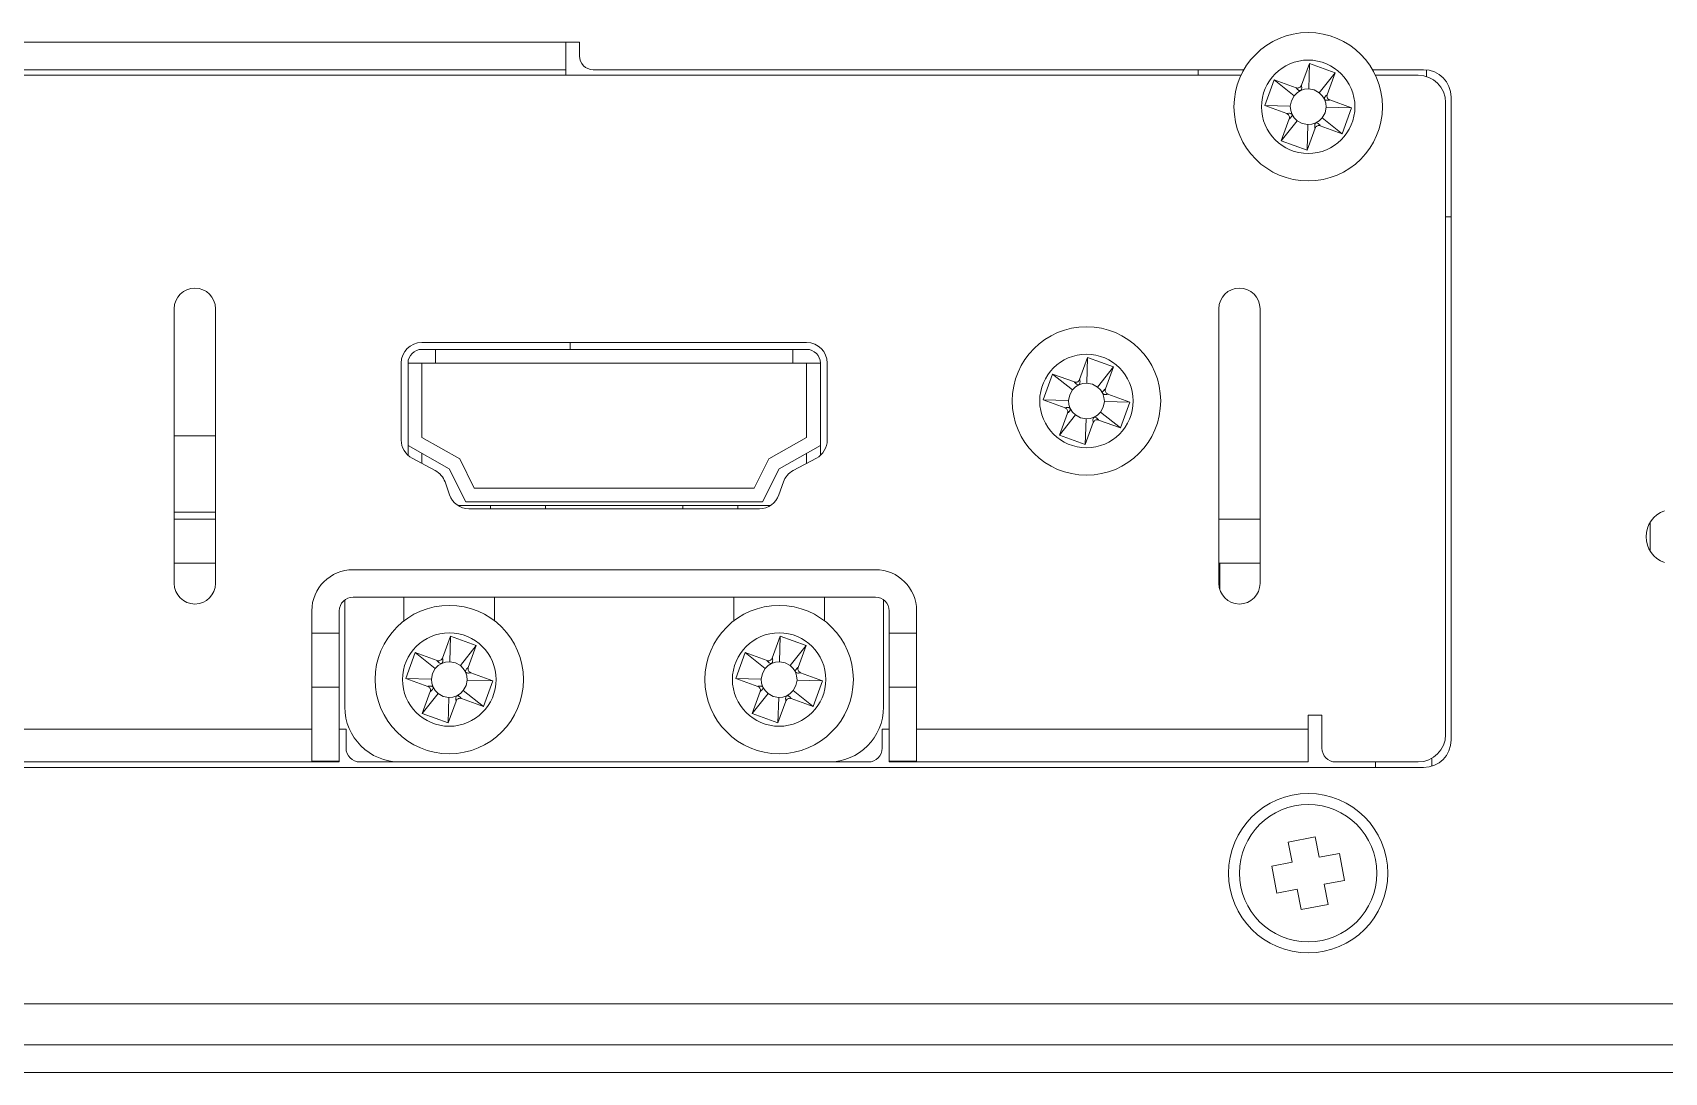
# Model space of a CAD drawing. Header units: millimetres. Extents: x 5 to 589, y 5 to 415.
# Drawn here: x 122.92 to 152.6, y 325.7 to 344.62 of the extents above; entities that cross this region are included whole.
import ezdxf

# ---------------------------------------------------------------- set-up
doc = ezdxf.new("R2010")
doc.units = ezdxf.units.MM

msp = doc.modelspace()

# ---------------------------------------------------------------- linework, layer by layer
at = {"color": 7, "linetype": 'Continuous', "lineweight": 15}
for p, q in [((132.6184, 344.449), (105.6184, 344.449)), ((132.8684, 344.449), (132.6184, 344.449)), ((132.6184, 344.449), (132.6184, 343.949)), ((132.8684, 344.199), (132.8684, 344.449)), ((146.1445, 344.0643), (145.9993, 343.6647)), ((146.1321, 343.5989), (146.1445, 344.0643)), ((146.6144, 343.8936), (146.1445, 344.0643)), ((93.2484, 343.849), (144.902, 343.849)), ((132.6184, 343.949), (105.6184, 343.949)), ((132.6184, 343.949), (132.6184, 343.849)), ((144.9543, 343.949), (133.1184, 343.949)), ((144.1234, 343.949), (144.1234, 343.849)), ((145.5038, 343.765), (145.3331, 343.295)), ((145.9034, 343.6199), (145.5038, 343.765)), ((145.8687, 343.4758), (145.5038, 343.765)), ((146.3253, 343.5287), (146.6144, 343.8936)), ((146.4693, 343.494), (146.6144, 343.8936)), ((148.2234, 343.949), (147.2926, 343.949)), ((147.3449, 343.849), (148.1234, 343.849)), ((146.9137, 343.253), (146.5141, 343.3981)), ((148.7234, 331.749), (148.7234, 343.449)), ((145.7986, 343.2826), (145.3331, 343.295)), ((145.3331, 343.295), (145.7328, 343.1499)), ((146.4483, 343.2653), (146.9137, 343.253)), ((146.7431, 342.783), (146.9137, 343.253)), ((148.6234, 343.349), (148.6234, 331.849)), ((145.7776, 343.054), (145.6324, 342.6544)), ((145.9216, 343.0193), (145.6324, 342.6544)), ((146.1148, 342.9491), (146.1024, 342.4837)), ((146.1024, 342.4837), (146.2475, 342.8833)), ((146.3435, 342.9281), (146.7431, 342.783)), ((146.3782, 343.0721), (146.7431, 342.783)), ((145.6324, 342.6544), (146.1024, 342.4837)), ((148.7234, 341.274), (148.6234, 341.274)), ((125.4984, 339.599), (125.4984, 334.599)), ((126.2484, 334.599), (126.2484, 339.599)), ((144.4984, 339.599), (144.4984, 334.599)), ((145.2484, 334.599), (145.2484, 339.599)), ((137.0009, 338.984), (130.0009, 338.984)), ((132.7009, 338.859), (132.7009, 338.984)), ((130.0009, 338.859), (130.2509, 338.859)), ((130.2509, 338.859), (130.2509, 338.609)), ((130.2509, 338.859), (136.7509, 338.859)), ((136.7509, 338.859), (136.7509, 338.609)), ((136.7509, 338.859), (137.0009, 338.859)), ((142.112, 338.7093), (141.9668, 338.3097)), ((142.0996, 338.2439), (142.112, 338.7093)), ((142.5819, 338.5386), (142.112, 338.7093)), ((129.6259, 338.609), (129.6259, 337.209)), ((130.0009, 338.609), (129.7509, 338.609)), ((129.7509, 338.609), (129.7509, 337.109)), ((130.2509, 338.609), (130.0009, 338.609)), ((130.0009, 338.609), (130.0009, 337.2547)), ((136.7509, 338.609), (130.2509, 338.609)), ((137.0009, 338.609), (136.7509, 338.609)), ((137.2509, 338.609), (137.0009, 338.609)), ((137.0009, 337.2547), (137.0009, 338.609)), ((137.2509, 337.109), (137.2509, 338.609)), ((137.3759, 337.209), (137.3759, 338.609)), ((141.4713, 338.41), (141.3006, 337.94)), ((141.8362, 338.1208), (141.4713, 338.41)), ((141.8709, 338.2649), (141.4713, 338.41)), ((142.2928, 338.1737), (142.5819, 338.5386)), ((142.4368, 338.139), (142.5819, 338.5386)), ((141.7661, 337.9276), (141.3006, 337.94)), ((141.3006, 337.94), (141.7003, 337.7949)), ((142.4158, 337.9103), (142.8812, 337.898)), ((142.8812, 337.898), (142.4816, 338.0431)), ((142.7106, 337.428), (142.8812, 337.898)), ((141.7451, 337.699), (141.5999, 337.2994)), ((141.8891, 337.6643), (141.5999, 337.2994)), ((142.0823, 337.5941), (142.0699, 337.1287)), ((142.0699, 337.1287), (142.215, 337.5283)), ((142.311, 337.5731), (142.7106, 337.428)), ((142.3457, 337.7171), (142.7106, 337.428)), ((126.2484, 337.284), (125.4984, 337.284)), ((130.0009, 337.2547), (130.6905, 336.8639)), ((136.3114, 336.8639), (137.0009, 337.2547)), ((141.5999, 337.2994), (142.0699, 337.1287)), ((129.7509, 337.109), (130.5009, 336.684)), ((129.7509, 337.109), (129.7509, 336.9295)), ((129.8245, 336.8781), (130.2462, 336.6532)), ((130.0009, 336.9673), (130.0009, 336.784)), ((130.6905, 336.8639), (130.9554, 336.334)), ((136.0464, 336.334), (136.3114, 336.8639)), ((136.5009, 336.684), (137.2509, 337.109)), ((136.7557, 336.6532), (137.1774, 336.8781)), ((137.0009, 336.9673), (137.0009, 336.784)), ((137.2509, 337.109), (137.2509, 336.9295)), ((130.5009, 336.684), (130.8009, 336.084)), ((136.2009, 336.084), (136.5009, 336.684)), ((130.4241, 336.4451), (130.5051, 336.2112)), ((130.9554, 336.334), (136.0464, 336.334)), ((136.4968, 336.2112), (136.5778, 336.4451)), ((131.2509, 336.019), (130.6559, 336.019)), ((130.8009, 336.084), (136.2009, 336.084)), ((131.2509, 336.019), (131.2509, 335.959)), ((131.2509, 336.019), (132.2509, 336.019)), ((132.2509, 336.019), (132.2509, 335.959)), ((134.7509, 336.019), (132.2509, 336.019)), ((134.7509, 336.019), (134.7509, 335.959)), ((134.7509, 336.019), (135.7509, 336.019)), ((136.3459, 336.019), (135.7509, 336.019)), ((135.7509, 336.019), (135.7509, 335.959)), ((126.2484, 335.8965), (125.4984, 335.8965)), ((125.4984, 335.769), (126.2484, 335.769)), ((130.8594, 335.959), (136.1425, 335.959)), ((144.4984, 335.769), (145.2484, 335.769)), ((152.3456, 335.1822), (152.3456, 335.7158)), ((125.4984, 334.969), (126.2484, 334.969)), ((128.7509, 334.849), (138.2509, 334.849)), ((144.4984, 334.969), (145.2484, 334.969)), ((144.5159, 334.4858), (144.5159, 334.969)), ((128.6009, 332.349), (128.6009, 334.299)), ((128.7509, 334.349), (138.2509, 334.349)), ((129.6759, 334.349), (129.6759, 333.9176)), ((131.3259, 333.9176), (131.3259, 334.349)), ((135.6759, 334.349), (135.6759, 333.9176)), ((137.3259, 333.9176), (137.3259, 334.349)), ((138.4009, 332.349), (138.4009, 334.299)), ((128.0009, 333.6961), (128.0009, 334.099)), ((128.5009, 333.6961), (128.5009, 334.099)), ((138.5009, 334.099), (138.5009, 333.6961)), ((139.0009, 334.099), (139.0009, 333.6961)), ((128.0009, 333.6961), (128.5009, 333.6961)), ((128.0009, 332.7097), (128.0009, 333.6961)), ((128.5009, 333.6961), (128.5009, 332.7097)), ((130.522, 333.6393), (130.3768, 333.2397)), ((130.5096, 333.1739), (130.522, 333.6393)), ((130.9919, 333.4686), (130.522, 333.6393)), ((136.522, 333.6393), (136.3768, 333.2397)), ((136.5096, 333.1739), (136.522, 333.6393)), ((136.9919, 333.4686), (136.522, 333.6393)), ((138.5009, 333.6961), (139.0009, 333.6961)), ((138.5009, 332.7097), (138.5009, 333.6961)), ((139.0009, 333.6961), (139.0009, 332.7097)), ((129.8813, 333.34), (129.7106, 332.87)), ((130.2809, 333.1949), (129.8813, 333.34)), ((130.2462, 333.0508), (129.8813, 333.34)), ((130.7028, 333.1037), (130.9919, 333.4686)), ((130.8468, 333.069), (130.9919, 333.4686)), ((135.8813, 333.34), (135.7106, 332.87)), ((136.2462, 333.0508), (135.8813, 333.34)), ((136.2809, 333.1949), (135.8813, 333.34)), ((136.7028, 333.1037), (136.9919, 333.4686)), ((136.8468, 333.069), (136.9919, 333.4686)), ((128.5009, 332.7097), (128.0009, 332.7097)), ((128.0009, 331.3626), (128.0009, 332.7097)), ((128.5009, 332.7097), (128.5009, 331.3626)), ((129.7106, 332.87), (130.1103, 332.7249)), ((130.1761, 332.8576), (129.7106, 332.87)), ((130.8258, 332.8403), (131.2912, 332.828)), ((131.2912, 332.828), (130.8916, 332.9731)), ((131.1206, 332.358), (131.2912, 332.828)), ((136.1761, 332.8576), (135.7106, 332.87)), ((135.7106, 332.87), (136.1103, 332.7249)), ((136.8258, 332.8403), (137.2912, 332.828)), ((137.2912, 332.828), (136.8916, 332.9731)), ((137.1206, 332.358), (137.2912, 332.828)), ((139.0009, 332.7097), (138.5009, 332.7097)), ((138.5009, 331.3626), (138.5009, 332.7097)), ((139.0009, 331.3626), (139.0009, 332.7097)), ((130.1551, 332.629), (130.0099, 332.2294)), ((130.2991, 332.5943), (130.0099, 332.2294)), ((130.4923, 332.5241), (130.4799, 332.0587)), ((130.4799, 332.0587), (130.625, 332.4583)), ((130.721, 332.5031), (131.1206, 332.358)), ((130.7557, 332.6471), (131.1206, 332.358)), ((136.1551, 332.629), (136.0099, 332.2294)), ((136.2991, 332.5943), (136.0099, 332.2294)), ((136.4923, 332.5241), (136.4799, 332.0587)), ((136.4799, 332.0587), (136.625, 332.4583)), ((136.721, 332.5031), (137.1206, 332.358)), ((136.7557, 332.6471), (137.1206, 332.358)), ((130.0099, 332.2294), (130.4799, 332.0587)), ((136.0099, 332.2294), (136.4799, 332.0587)), ((146.1234, 332.199), (146.3734, 332.199)), ((146.1234, 331.949), (146.1234, 332.199)), ((146.3734, 332.199), (146.3734, 331.599)), ((128.6234, 331.949), (128.5009, 331.949)), ((128.6234, 331.949), (128.6234, 331.599)), ((138.5009, 331.949), (138.3734, 331.949)), ((138.3734, 331.599), (138.3734, 331.949)), ((146.1234, 331.949), (146.1234, 331.349)), ((90.0234, 331.249), (148.2234, 331.249)), ((128.0009, 331.349), (92.1234, 331.349)), ((128.0009, 331.3626), (128.5009, 331.3626)), ((128.0009, 331.349), (128.0009, 331.3626)), ((128.5009, 331.349), (128.0009, 331.349)), ((128.5009, 331.3626), (128.5009, 331.349)), ((128.8734, 331.349), (129.6009, 331.349)), ((137.4009, 331.349), (129.6009, 331.349)), ((137.4009, 331.349), (138.1234, 331.349)), ((138.5009, 331.3626), (139.0009, 331.3626)), ((138.5009, 331.349), (138.5009, 331.3626)), ((139.0009, 331.349), (138.5009, 331.349)), ((139.0009, 331.3626), (139.0009, 331.349)), ((146.1234, 331.349), (139.0009, 331.349)), ((148.1234, 331.349), (146.6234, 331.349)), ((147.3456, 331.249), (147.3456, 331.349)), ((148.3734, 331.416), (148.3734, 331.272)), ((146.2532, 329.9845), (145.7619, 329.8918)), ((145.7619, 329.8918), (145.8314, 329.5233)), ((146.3228, 329.616), (146.2532, 329.9845)), ((145.8314, 329.5233), (145.4629, 329.4538)), ((145.4629, 329.4538), (145.5556, 328.9625)), ((146.6913, 329.6855), (146.3228, 329.616)), ((146.7839, 329.1942), (146.6913, 329.6855)), ((146.4154, 329.1247), (146.7839, 329.1942)), ((145.5556, 328.9625), (145.9241, 329.032)), ((145.9241, 329.032), (145.9936, 328.6635)), ((146.485, 328.7562), (146.4154, 329.1247)), ((145.9936, 328.6635), (146.485, 328.7562)), ((298.3734, 326.199), (83.6734, 326.199)), ((298.3734, 325.699), (83.6734, 325.699))]:
    msp.add_line(p, q, dxfattribs=at)
at = {"color": 8, "linetype": 'Continuous', "lineweight": 15}
for p, q in [((148.2734, 343.9465), (148.2734, 343.826)), ((92.1234, 331.949), (128.0009, 331.949)), ((139.0009, 331.949), (146.1234, 331.949)), ((84.2234, 326.949), (269.6234, 326.949))]:
    msp.add_line(p, q, dxfattribs=at)
at = {"color": 7, "linetype": 'Continuous', "lineweight": 15, "flags": 128}
for points in [[(145.8687, 343.4758), (145.8176, 343.385), (145.7986, 343.2826)], [(145.9859, 343.5684), (145.9219, 343.529), (145.8687, 343.4758)], [(146.1321, 343.5989), (146.0572, 343.5922), (145.9859, 343.5684)], [(146.3253, 343.5287), (146.2345, 343.5798), (146.1321, 343.5989)], [(146.4179, 343.4116), (146.3784, 343.4756), (146.3253, 343.5287)], [(146.4483, 343.2653), (146.4417, 343.3402), (146.4179, 343.4116)], [(145.7986, 343.2826), (145.8052, 343.2077), (145.829, 343.1364)], [(145.829, 343.1364), (145.8684, 343.0724), (145.9216, 343.0193)], [(146.3782, 343.0721), (146.4293, 343.1629), (146.4483, 343.2653)], [(145.9216, 343.0193), (146.0124, 342.9682), (146.1148, 342.9491)], [(146.1148, 342.9491), (146.1897, 342.9558), (146.261, 342.9795)], [(146.261, 342.9795), (146.325, 343.019), (146.3782, 343.0721)], [(141.8362, 338.1208), (141.7851, 338.03), (141.7661, 337.9276)], [(141.9534, 338.2134), (141.8894, 338.174), (141.8362, 338.1208)], [(142.0996, 338.2439), (142.0247, 338.2372), (141.9534, 338.2134)], [(142.2928, 338.1737), (142.202, 338.2248), (142.0996, 338.2439)], [(142.3854, 338.0566), (142.3459, 338.1206), (142.2928, 338.1737)], [(142.4158, 337.9103), (142.4092, 337.9852), (142.3854, 338.0566)], [(141.7661, 337.9276), (141.7727, 337.8527), (141.7965, 337.7814)], [(141.7965, 337.7814), (141.8359, 337.7174), (141.8891, 337.6643)], [(142.3457, 337.7171), (142.3968, 337.8079), (142.4158, 337.9103)], [(141.8891, 337.6643), (141.9799, 337.6132), (142.0823, 337.5941)], [(142.0823, 337.5941), (142.1572, 337.6008), (142.2285, 337.6245)], [(142.2285, 337.6245), (142.2925, 337.664), (142.3457, 337.7171)], [(130.2462, 333.0508), (130.1951, 332.96), (130.1761, 332.8576)], [(130.3634, 333.1434), (130.2994, 333.104), (130.2462, 333.0508)], [(130.5096, 333.1739), (130.4347, 333.1672), (130.3634, 333.1434)], [(130.7028, 333.1037), (130.612, 333.1548), (130.5096, 333.1739)], [(130.7954, 332.9866), (130.7559, 333.0506), (130.7028, 333.1037)], [(136.2462, 333.0508), (136.1951, 332.96), (136.1761, 332.8576)], [(136.3634, 333.1434), (136.2994, 333.104), (136.2462, 333.0508)], [(136.5096, 333.1739), (136.4347, 333.1672), (136.3634, 333.1434)], [(136.7028, 333.1037), (136.612, 333.1548), (136.5096, 333.1739)], [(136.7954, 332.9866), (136.7559, 333.0506), (136.7028, 333.1037)], [(130.1761, 332.8576), (130.1827, 332.7827), (130.2065, 332.7114)], [(130.2065, 332.7114), (130.2459, 332.6474), (130.2991, 332.5943)], [(130.7557, 332.6471), (130.8068, 332.7379), (130.8258, 332.8403)], [(130.8258, 332.8403), (130.8192, 332.9152), (130.7954, 332.9866)], [(136.1761, 332.8576), (136.1827, 332.7827), (136.2065, 332.7114)], [(136.2065, 332.7114), (136.2459, 332.6474), (136.2991, 332.5943)], [(136.7557, 332.6471), (136.8068, 332.7379), (136.8258, 332.8403)], [(136.8258, 332.8403), (136.8192, 332.9152), (136.7954, 332.9866)], [(130.2991, 332.5943), (130.3899, 332.5432), (130.4923, 332.5241)], [(130.4923, 332.5241), (130.5672, 332.5308), (130.6385, 332.5545)], [(130.6385, 332.5545), (130.7025, 332.594), (130.7557, 332.6471)], [(136.2991, 332.5943), (136.3899, 332.5432), (136.4923, 332.5241)], [(136.4923, 332.5241), (136.5672, 332.5308), (136.6385, 332.5545)], [(136.6385, 332.5545), (136.7025, 332.594), (136.7557, 332.6471)]]:
    msp.add_lwpolyline(points, dxfattribs=at)
at = {"color": 7, "linetype": 'Continuous', "lineweight": 15}
for centre, radius in [((146.1234, 343.274), 1.35), ((146.1234, 343.274), 0.85), ((142.0909, 337.919), 1.35), ((142.0909, 337.919), 0.85), ((130.5009, 332.849), 1.35), ((136.5009, 332.849), 1.35), ((130.5009, 332.849), 0.85), ((136.5009, 332.849), 0.85), ((146.1234, 329.324), 1.45), ((146.1234, 329.324), 1.25)]:
    msp.add_circle(centre, radius, dxfattribs=at)
for centre, radius, start, end in [((133.1184, 344.199), 0.25, 180, 270), ((148.1234, 343.349), 0.5, 0, 90), ((148.2234, 343.449), 0.5, 0, 90), ((125.8734, 339.599), 0.375, 0, 180), ((144.8734, 339.599), 0.375, 0, 180), ((130.0009, 338.609), 0.375, 90, 180), ((137.0009, 338.609), 0.375, 0, 90), ((130.0009, 338.609), 0.25, 90, 180), ((137.0009, 338.609), 0.25, 0, 90), ((130.0009, 337.209), 0.375, 180, 241.92751), ((137.0009, 337.209), 0.375, 298.07249, 0), ((130.0697, 336.3223), 0.375, 19.10806, 61.92751), ((136.9321, 336.3223), 0.375, 118.07249, 160.89194), ((130.8594, 336.334), 0.375, 199.10806, 270), ((136.1425, 336.334), 0.375, 270, 340.89194), ((152.7684, 335.449), 0.5, 109.47122, 250.52878), ((128.7509, 334.099), 0.75, 90, 180), ((138.2509, 334.099), 0.75, 0, 90), ((125.8734, 334.599), 0.375, 180, 0), ((144.8734, 334.599), 0.375, 180, 0), ((128.7509, 334.099), 0.25, 90, 180), ((138.2509, 334.099), 0.25, 0, 90), ((129.6009, 332.349), 1, 180, 270), ((137.4009, 332.349), 1, 270, 0), ((148.1234, 331.849), 0.5, 270, 0), ((128.8734, 331.599), 0.25, 180, 270), ((138.1234, 331.599), 0.25, 270, 0), ((146.6234, 331.599), 0.25, 180, 270), ((148.2234, 331.749), 0.5, 270, 0)]:
    msp.add_arc(centre, radius, start, end, dxfattribs=at)
for points, knots in [([(145.9034, 343.6199), (145.9116, 343.6178), (145.928, 343.6136), (145.9535, 343.618), (145.9759, 343.6301), (145.9915, 343.6468), (145.9971, 343.6596), (145.9993, 343.6647)], [0, 0, 0, 0, 0.21489802, 0.42979175, 0.64425027, 0.85853618, 1, 1, 1, 1]), ([(145.9859, 343.5684), (145.9857, 343.5684), (145.962, 343.5627), (145.927, 343.5902), (145.9082, 343.6114), (145.905, 343.6183), (145.9034, 343.6199), (145.9034, 343.6199)], [0, 0, 0, 0, 0.0032264, 0.5053785, 0.9382956, 0.9999503, 1, 1, 1, 1]), ([(145.9993, 343.6647), (145.9993, 343.6647), (145.9993, 343.6631), (146.0034, 343.6535), (146.006, 343.6334), (146.0056, 343.6032), (145.9993, 343.5846), (145.9929, 343.5748), (145.9886, 343.5704), (145.986, 343.5685), (145.9859, 343.5684)], [0, 0, 0, 0, 0.0000493, 0.0616555, 0.4942293, 0.7445427, 0.8703263, 0.9334753, 0.9967771, 1, 1, 1, 1]), ([(146.4179, 343.4116), (146.4179, 343.4117), (146.4122, 343.4353), (146.4424, 343.4719), (146.4555, 343.4866), (146.4693, 343.4932), (146.4693, 343.494), (146.4693, 343.494)], [0, 0, 0, 0, 0.0032257, 0.5053789, 0.9382955, 0.9999509, 1, 1, 1, 1]), ([(146.5141, 343.3981), (146.5141, 343.3981), (146.5126, 343.3981), (146.5029, 343.394), (146.4828, 343.3914), (146.4526, 343.3918), (146.4341, 343.3981), (146.4242, 343.4045), (146.4199, 343.4089), (146.418, 343.4114), (146.4179, 343.4116)], [0, 0, 0, 0, 0.0000493, 0.0616558, 0.4942298, 0.744542, 0.8703262, 0.9334749, 0.9967767, 1, 1, 1, 1]), ([(146.4693, 343.494), (146.4672, 343.4858), (146.463, 343.4694), (146.4675, 343.4439), (146.4796, 343.4215), (146.4963, 343.4059), (146.509, 343.4003), (146.5141, 343.3981)], [0, 0, 0, 0, 0.2148912, 0.429781, 0.6442496, 0.8585316, 1, 1, 1, 1]), ([(145.7328, 343.1499), (145.7328, 343.1499), (145.7343, 343.1507), (145.744, 343.1513), (145.764, 343.1572), (145.7942, 343.1561), (145.8128, 343.1498), (145.8226, 343.1434), (145.827, 343.1391), (145.8289, 343.1365), (145.829, 343.1364)], [0, 0, 0, 0, 0.0000494, 0.0616558, 0.4942298, 0.744542, 0.8703262, 0.9334749, 0.9967767, 1, 1, 1, 1]), ([(145.7776, 343.054), (145.7797, 343.0622), (145.7839, 343.0786), (145.7794, 343.1041), (145.7673, 343.1265), (145.7506, 343.1421), (145.7378, 343.1477), (145.7328, 343.1499)], [0, 0, 0, 0, 0.2148786, 0.4297871, 0.6442446, 0.8585296, 1, 1, 1, 1]), ([(145.829, 343.1364), (145.829, 343.1363), (145.8347, 343.1127), (145.8045, 343.0761), (145.7914, 343.0614), (145.7776, 343.0548), (145.7776, 343.054), (145.7776, 343.054)], [0, 0, 0, 0, 0.003225, 0.5053789, 0.9382954, 0.9999509, 1, 1, 1, 1]), ([(146.2475, 342.8833), (146.2475, 342.8833), (146.2475, 342.8841), (146.2434, 342.8972), (146.2409, 342.9139), (146.2413, 342.9449), (146.2476, 342.9634), (146.254, 342.9732), (146.2583, 342.9775), (146.2609, 342.9794), (146.261, 342.9795)], [0, 0, 0, 0, 0.000049, 0.0616555, 0.4942293, 0.7445427, 0.8703264, 0.9334753, 0.9967771, 1, 1, 1, 1]), ([(146.3435, 342.9281), (146.3353, 342.9302), (146.3188, 342.9344), (146.2933, 342.9299), (146.271, 342.9179), (146.2554, 342.9011), (146.2498, 342.8884), (146.2475, 342.8833)], [0, 0, 0, 0, 0.2148989, 0.4297936, 0.6442605, 0.8585356, 1, 1, 1, 1]), ([(146.261, 342.9795), (146.2612, 342.9796), (146.2849, 342.9853), (146.3199, 342.9564), (146.3387, 342.9393), (146.3419, 342.9289), (146.3435, 342.9281), (146.3435, 342.9281)], [0, 0, 0, 0, 0.0032264, 0.5053786, 0.9382956, 0.9999506, 1, 1, 1, 1]), ([(141.8709, 338.2649), (141.8791, 338.2628), (141.8955, 338.2586), (141.921, 338.263), (141.9434, 338.2751), (141.959, 338.2918), (141.9646, 338.3046), (141.9668, 338.3097)], [0, 0, 0, 0, 0.2148985, 0.4297927, 0.6442554, 0.8585359, 1, 1, 1, 1]), ([(141.9534, 338.2134), (141.9532, 338.2134), (141.9295, 338.2078), (141.8945, 338.2358), (141.8757, 338.255), (141.8725, 338.2637), (141.8709, 338.2649), (141.8709, 338.2649)], [0, 0, 0, 0, 0.0032263, 0.5053786, 0.9382956, 0.9999504, 1, 1, 1, 1]), ([(141.9668, 338.3097), (141.9668, 338.3097), (141.9668, 338.3085), (141.9709, 338.2972), (141.9735, 338.2787), (141.9731, 338.2482), (141.9668, 338.2296), (141.9604, 338.2198), (141.9561, 338.2154), (141.9535, 338.2135), (141.9534, 338.2134)], [0, 0, 0, 0, 0.0000491, 0.0616553, 0.4942293, 0.7445425, 0.8703261, 0.9334751, 0.9967771, 1, 1, 1, 1]), ([(142.3854, 338.0566), (142.3854, 338.0567), (142.3797, 338.0803), (142.4099, 338.1169), (142.423, 338.1316), (142.4368, 338.1382), (142.4368, 338.139), (142.4368, 338.139)], [0, 0, 0, 0, 0.0032257, 0.5053789, 0.9382954, 0.9999509, 1, 1, 1, 1]), ([(142.4816, 338.0431), (142.4816, 338.0431), (142.4801, 338.0427), (142.4704, 338.0403), (142.4503, 338.0361), (142.4201, 338.0369), (142.4016, 338.0431), (142.3917, 338.0495), (142.3874, 338.0539), (142.3855, 338.0564), (142.3854, 338.0566)], [0, 0, 0, 0, 0.0000493, 0.0616558, 0.4942298, 0.744542, 0.8703262, 0.9334749, 0.9967767, 1, 1, 1, 1]), ([(142.4368, 338.139), (142.4347, 338.1308), (142.4305, 338.1144), (142.435, 338.0889), (142.4471, 338.0665), (142.4638, 338.0509), (142.4765, 338.0453), (142.4816, 338.0431)], [0, 0, 0, 0, 0.21488491, 0.42978403, 0.6442471, 0.85853058, 1, 1, 1, 1]), ([(141.7003, 337.7949), (141.7003, 337.7949), (141.7003, 337.7953), (141.7168, 337.7976), (141.7302, 337.8019), (141.7619, 337.8011), (141.7803, 337.7948), (141.7901, 337.7884), (141.7945, 337.7841), (141.7964, 337.7815), (141.7965, 337.7814)], [0, 0, 0, 0, 0.00004895, 0.06165546, 0.49422961, 0.7445419, 0.87032613, 0.93347488, 0.99677671, 1, 1, 1, 1]), ([(141.7451, 337.699), (141.7472, 337.7072), (141.7514, 337.7236), (141.7469, 337.7491), (141.7348, 337.7715), (141.7181, 337.7871), (141.7053, 337.7927), (141.7003, 337.7949)], [0, 0, 0, 0, 0.21488471, 0.42979932, 0.644263, 0.85855408, 1, 1, 1, 1]), ([(141.7965, 337.7814), (141.7965, 337.7813), (141.8022, 337.7577), (141.772, 337.7211), (141.7589, 337.7064), (141.7451, 337.6998), (141.7451, 337.699), (141.7451, 337.699)], [0, 0, 0, 0, 0.0032254, 0.505379, 0.9382954, 0.9999509, 1, 1, 1, 1]), ([(142.215, 337.5283), (142.215, 337.5283), (142.215, 337.5295), (142.2109, 337.5408), (142.2084, 337.5593), (142.2088, 337.5898), (142.2151, 337.6084), (142.2215, 337.6182), (142.2258, 337.6225), (142.2284, 337.6244), (142.2285, 337.6245)], [0, 0, 0, 0, 0.00004914, 0.06165544, 0.49422916, 0.74454255, 0.87032616, 0.9334751, 0.99677693, 1, 1, 1, 1]), ([(142.311, 337.5731), (142.3028, 337.5752), (142.2863, 337.5794), (142.2608, 337.5749), (142.2385, 337.5629), (142.2229, 337.5461), (142.2173, 337.5334), (142.215, 337.5283)], [0, 0, 0, 0, 0.21489932, 0.42979418, 0.64425635, 0.85853626, 1, 1, 1, 1]), ([(142.2285, 337.6245), (142.2287, 337.6246), (142.2524, 337.6302), (142.2874, 337.6021), (142.3062, 337.5829), (142.3094, 337.5743), (142.311, 337.5731), (142.311, 337.5731)], [0, 0, 0, 0, 0.0032263, 0.5053785, 0.9382954, 0.9999504, 1, 1, 1, 1]), ([(130.2809, 333.1949), (130.2891, 333.1928), (130.3055, 333.1886), (130.331, 333.193), (130.3534, 333.2051), (130.369, 333.2218), (130.3746, 333.2346), (130.3768, 333.2397)], [0, 0, 0, 0, 0.2148983, 0.4297921, 0.644254, 0.8585365, 1, 1, 1, 1]), ([(130.3634, 333.1434), (130.3632, 333.1434), (130.3397, 333.1378), (130.3044, 333.1658), (130.2857, 333.185), (130.2825, 333.1937), (130.2809, 333.1949), (130.2809, 333.1949)], [0, 0, 0, 0, 0.0032501, 0.5053785, 0.9383199, 0.9999504, 1, 1, 1, 1]), ([(130.3768, 333.2397), (130.3768, 333.2397), (130.3768, 333.2383), (130.3809, 333.2278), (130.3835, 333.2085), (130.3831, 333.1782), (130.3768, 333.1596), (130.3704, 333.1498), (130.366, 333.1454), (130.3635, 333.1435), (130.3634, 333.1434)], [0, 0, 0, 0, 0.0000492, 0.0616311, 0.4942293, 0.7445186, 0.8703261, 0.9334751, 0.9967532, 1, 1, 1, 1]), ([(130.7954, 332.9866), (130.7954, 332.9867), (130.7897, 333.0102), (130.8171, 333.047), (130.8383, 333.0616), (130.8453, 333.0682), (130.8468, 333.069), (130.8468, 333.069)], [0, 0, 0, 0, 0.00324933, 0.50537875, 0.93831995, 0.99995056, 1, 1, 1, 1]), ([(130.8468, 333.069), (130.8447, 333.0608), (130.8405, 333.0444), (130.845, 333.0189), (130.8571, 332.9965), (130.8738, 332.9809), (130.8865, 332.9753), (130.8916, 332.9731)], [0, 0, 0, 0, 0.2148862, 0.4297888, 0.6442479, 0.8585309, 1, 1, 1, 1]), ([(136.2809, 333.1949), (136.2891, 333.1928), (136.3055, 333.1886), (136.331, 333.193), (136.3534, 333.2051), (136.369, 333.2218), (136.3746, 333.2346), (136.3768, 333.2397)], [0, 0, 0, 0, 0.2148983, 0.4297921, 0.644254, 0.8585365, 1, 1, 1, 1]), ([(136.3634, 333.1434), (136.3632, 333.1434), (136.3397, 333.1378), (136.3016, 333.1658), (136.291, 333.1851), (136.2809, 333.1937), (136.2809, 333.1949), (136.2809, 333.1949)], [0, 0, 0, 0, 0.0032501, 0.5053785, 0.9383199, 0.9999508, 1, 1, 1, 1]), ([(136.3768, 333.2397), (136.3768, 333.2397), (136.3768, 333.2383), (136.381, 333.2278), (136.3835, 333.2085), (136.3831, 333.1782), (136.3768, 333.1596), (136.3704, 333.1498), (136.366, 333.1454), (136.3635, 333.1435), (136.3634, 333.1434)], [0, 0, 0, 0, 0.0000492, 0.0616311, 0.4942293, 0.7445186, 0.8703261, 0.9334751, 0.9967532, 1, 1, 1, 1]), ([(136.7954, 332.9866), (136.7954, 332.9867), (136.7897, 333.0102), (136.8199, 333.0469), (136.833, 333.0616), (136.8468, 333.0682), (136.8468, 333.069), (136.8468, 333.069)], [0, 0, 0, 0, 0.0032493, 0.5053785, 0.9383198, 0.9999509, 1, 1, 1, 1]), ([(136.8468, 333.069), (136.8447, 333.0608), (136.8405, 333.0444), (136.845, 333.0189), (136.8571, 332.9965), (136.8738, 332.9809), (136.8865, 332.9753), (136.8916, 332.9731)], [0, 0, 0, 0, 0.2148879, 0.4297978, 0.6442642, 0.8585546, 1, 1, 1, 1]), ([(130.1103, 332.7249), (130.1103, 332.7249), (130.1103, 332.7253), (130.1268, 332.7277), (130.1402, 332.7319), (130.1719, 332.7311), (130.1903, 332.7248), (130.2001, 332.7185), (130.2045, 332.7141), (130.2064, 332.7115), (130.2065, 332.7114)], [0, 0, 0, 0, 0.000049, 0.0616312, 0.4942296, 0.7445179, 0.8703261, 0.9334749, 0.9967539, 1, 1, 1, 1]), ([(130.1551, 332.629), (130.1572, 332.6372), (130.1614, 332.6536), (130.1569, 332.6791), (130.1448, 332.7015), (130.1281, 332.7171), (130.1153, 332.7227), (130.1103, 332.7249)], [0, 0, 0, 0, 0.2148879, 0.4297978, 0.6442642, 0.8585546, 1, 1, 1, 1]), ([(130.2065, 332.7114), (130.2065, 332.7113), (130.2122, 332.6878), (130.182, 332.651), (130.1689, 332.6364), (130.1551, 332.6298), (130.1551, 332.629), (130.1551, 332.629)], [0, 0, 0, 0, 0.0032495, 0.505379, 0.9383198, 0.9999509, 1, 1, 1, 1]), ([(130.8916, 332.9731), (130.8916, 332.9731), (130.8901, 332.9727), (130.8804, 332.9703), (130.8603, 332.9661), (130.8301, 332.9669), (130.8116, 332.9731), (130.8017, 332.9795), (130.7974, 332.9839), (130.7955, 332.9864), (130.7954, 332.9866)], [0, 0, 0, 0, 0.0000493, 0.0616315, 0.4942289, 0.7445182, 0.8703262, 0.9334751, 0.9967529, 1, 1, 1, 1]), ([(136.1103, 332.7249), (136.1103, 332.7249), (136.1118, 332.7253), (136.1215, 332.7277), (136.1415, 332.7319), (136.1717, 332.7311), (136.1903, 332.7248), (136.2001, 332.7185), (136.2045, 332.7141), (136.2064, 332.7115), (136.2065, 332.7114)], [0, 0, 0, 0, 0.00004933, 0.06163153, 0.49422894, 0.7445182, 0.87032634, 0.93347507, 0.99675309, 1, 1, 1, 1]), ([(136.1551, 332.629), (136.1572, 332.6372), (136.1614, 332.6536), (136.1569, 332.6791), (136.1448, 332.7015), (136.1281, 332.7171), (136.1153, 332.7227), (136.1103, 332.7249)], [0, 0, 0, 0, 0.2148862, 0.4297888, 0.6442479, 0.8585309, 1, 1, 1, 1]), ([(136.2065, 332.7114), (136.2065, 332.7113), (136.2122, 332.6878), (136.1848, 332.651), (136.1635, 332.6364), (136.1566, 332.6297), (136.1551, 332.629), (136.1551, 332.629)], [0, 0, 0, 0, 0.0032495, 0.5053787, 0.93832, 0.9999506, 1, 1, 1, 1]), ([(136.8916, 332.9731), (136.8916, 332.9731), (136.8916, 332.9727), (136.875, 332.9703), (136.8616, 332.9661), (136.83, 332.9669), (136.8116, 332.9731), (136.8017, 332.9795), (136.7974, 332.9839), (136.7955, 332.9864), (136.7954, 332.9866)], [0, 0, 0, 0, 0.000049, 0.0616312, 0.4942296, 0.744519, 0.8703259, 0.9334759, 0.9967538, 1, 1, 1, 1]), ([(130.625, 332.4583), (130.625, 332.4583), (130.625, 332.4597), (130.6209, 332.4702), (130.6184, 332.4894), (130.6188, 332.5198), (130.6251, 332.5384), (130.6315, 332.5482), (130.6358, 332.5526), (130.6384, 332.5544), (130.6385, 332.5545)], [0, 0, 0, 0, 0.0000492, 0.0616311, 0.4942294, 0.7445186, 0.8703261, 0.9334751, 0.9967533, 1, 1, 1, 1]), ([(130.721, 332.5031), (130.7128, 332.5052), (130.6963, 332.5094), (130.6708, 332.5049), (130.6485, 332.4929), (130.6329, 332.4761), (130.6273, 332.4634), (130.625, 332.4583)], [0, 0, 0, 0, 0.21489807, 0.42979184, 0.64425608, 0.85853615, 1, 1, 1, 1]), ([(130.6385, 332.5545), (130.6387, 332.5546), (130.6622, 332.5602), (130.6975, 332.5318), (130.7162, 332.5136), (130.7194, 332.5041), (130.721, 332.5031), (130.721, 332.5031)], [0, 0, 0, 0, 0.0032501, 0.5053785, 0.9383199, 0.9999505, 1, 1, 1, 1]), ([(136.625, 332.4583), (136.625, 332.4583), (136.625, 332.4597), (136.6209, 332.4702), (136.6184, 332.4894), (136.6188, 332.5198), (136.6251, 332.5384), (136.6315, 332.5482), (136.6358, 332.5526), (136.6384, 332.5544), (136.6385, 332.5545)], [0, 0, 0, 0, 0.0000492, 0.0616311, 0.4942294, 0.7445186, 0.8703261, 0.9334751, 0.9967533, 1, 1, 1, 1]), ([(136.721, 332.5031), (136.7128, 332.5052), (136.6963, 332.5094), (136.6708, 332.5049), (136.6485, 332.4929), (136.6329, 332.4761), (136.6273, 332.4634), (136.625, 332.4583)], [0, 0, 0, 0, 0.21489807, 0.42979184, 0.64425608, 0.85853615, 1, 1, 1, 1]), ([(136.6385, 332.5545), (136.6387, 332.5546), (136.662, 332.5602), (136.6975, 332.5318), (136.7162, 332.5136), (136.7194, 332.5041), (136.721, 332.5031), (136.721, 332.5031)], [0, 0, 0, 0, 0.0032487, 0.5053784, 0.9383199, 0.9999505, 1, 1, 1, 1])]:
    msp.add_open_spline(points, degree=3, knots=knots, dxfattribs=at)

doc.saveas('drawing.dxf')
